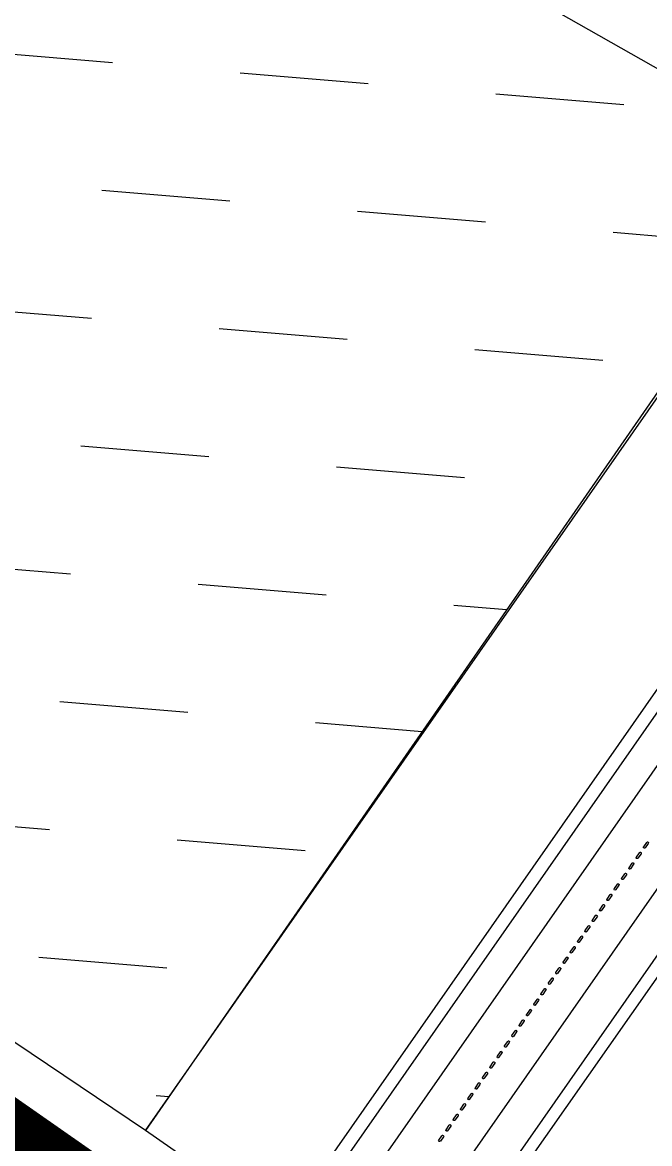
# Model space of a CAD drawing. Extents: x 10599 to 11843, y 9771 to 9967.
# Drawn here: x 10695.465 to 10696.381, y 9792.795 to 9794.434 of the extents above; entities that cross this region are included whole.
import ezdxf

# ---------------------------------------------------------------- set-up
doc = ezdxf.new("R2010")
doc.units = 0
doc.header["$MEASUREMENT"] = 0
doc.linetypes.add('DASHED', pattern=[0.75, 0.5, -0.25])
doc.layers.add('PROY', color=3, linetype='Continuous')
doc.layers.add('taller', color=3, linetype='Continuous')
doc.dimstyles.get("Standard").update_dxf_attribs({"dimtxt": 0.18, "dimasz": 0.18, "dimexe": 0.18, "dimexo": 0.0625, "dimgap": 0.09, "dimtad": 0, "dimtih": 1, "dimtoh": 1, "dimdec": 4, "dimzin": 0, "dimdsep": 46, "dimtxsty": 'Standard', "dimcen": 0.09, "dimclrd": 254, "dimclre": 254, "dimadec": 0, "dimazin": 0, "dimtfac": 1, "dimtdec": 4, "dimtofl": 0, "dimtmove": 0, "dimatfit": 3, "dimfxl": 0, "dimtolj": 1, "dimtzin": 0, "dimarcsym": 0})

# ---------------------------------------------------------------- blocks, each defined once
blk = doc.blocks.new('*D12')
at = {"layer": 'taller', "color": 254, "linetype": 'Continuous', "lineweight": 0, "transparency": 16777216}
for p, q in [((10692.9791, 9818.5803), (10718.8412, 9802.4728)), ((10683.2541, 9802.966), (10709.1162, 9786.8585)), ((10718.5932, 9802.4152), (10713.4296, 9794.1246)), ((10709.0586, 9787.1065), (10711.4735, 9790.9839))]:
    blk.add_line(p, q, dxfattribs=at)
for points in [[(10718.5678, 9802.4311), (10718.6187, 9802.3993), (10718.6884, 9802.568)], [(10709.0331, 9787.1223), (10709.0841, 9787.0906), (10708.9634, 9786.9537)]]:
    blk.add_solid(points, dxfattribs=at)
at = {"layer": 'taller', "color": 0, "linetype": 'Continuous', "lineweight": 0, "transparency": 16777216, "insert": (10712.4516, 9792.5542), "char_height": 1, "attachment_point": 5, "rotation": 58.0845}
blk.add_mtext('\\A1;18.40', dxfattribs=at)

msp = doc.modelspace()

# ---------------------------------------------------------------- hatches: boundary and pattern name
at = {"layer": 'taller', "linetype": 'Continuous', "lineweight": 0}
h = msp.add_hatch(dxfattribs=at)
h.set_pattern_fill('DASH', color=5, scale=1.5, style=0)
h.set_pattern_definition([(175.2988374, (22151.62516, 18664.54528), (-0.2022364603, -0.1715019362), [0.1875, -0.1875])])
h.paths.add_polyline_path([(10692.137, 9799.9977), (10697.4473, 9796.289), (10698.1134, 9796.3738), (10695.6447, 9792.8146), (10689.8467, 9796.7183)])

# ---------------------------------------------------------------- linework, layer by layer
at = {"color": 7, "lineweight": 0}
for p, q in [((10698.6592, 9796.7059), (10695.8443, 9792.6752)), ((10696.0417, 9792.5373), (10698.8657, 9796.5688)), ((10696.373, 9793.2294), (10696.3774, 9793.2357)), ((10696.3795, 9793.2342), (10696.3751, 9793.2279)), ((10696.3774, 9793.2357), (10696.3779, 9793.2364)), ((10696.3779, 9793.2364), (10696.3781, 9793.2367)), ((10696.3781, 9793.2367), (10696.3785, 9793.2365)), ((10696.3785, 9793.2365), (10696.3792, 9793.236)), ((10696.3792, 9793.236), (10696.3795, 9793.2358)), ((10696.3795, 9793.2358), (10696.3799, 9793.2355)), ((10696.38, 9793.2349), (10696.3795, 9793.2342)), ((10696.3795, 9793.2342), (10696.3795, 9793.2342)), ((10696.3795, 9793.2342), (10696.3795, 9793.2342)), ((10696.3799, 9793.2355), (10696.38, 9793.2349)), ((10696.3622, 9793.214), (10696.3669, 9793.2206)), ((10696.369, 9793.2192), (10696.3643, 9793.2125)), ((10696.3669, 9793.2206), (10696.3671, 9793.221)), ((10696.3671, 9793.221), (10696.3674, 9793.2213)), ((10696.3674, 9793.2213), (10696.368, 9793.2214)), ((10696.368, 9793.2214), (10696.3687, 9793.221)), ((10696.3687, 9793.221), (10696.369, 9793.2207)), ((10696.369, 9793.2207), (10696.3691, 9793.2201)), ((10696.3692, 9793.2195), (10696.369, 9793.2192)), ((10696.369, 9793.2192), (10696.369, 9793.2192)), ((10696.369, 9793.2192), (10696.369, 9793.2192)), ((10696.3691, 9793.2201), (10696.3692, 9793.2195)), ((10696.3722, 9793.2283), (10696.3727, 9793.229)), ((10696.3726, 9793.2281), (10696.3722, 9793.2283)), ((10696.3731, 9793.2273), (10696.3726, 9793.2281)), ((10696.3727, 9793.229), (10696.373, 9793.2294)), ((10696.3736, 9793.2274), (10696.3731, 9793.2273)), ((10696.374, 9793.2271), (10696.3736, 9793.2274)), ((10696.3748, 9793.2276), (10696.374, 9793.2271)), ((10696.3751, 9793.2279), (10696.3748, 9793.2276)), ((10696.3512, 9793.1982), (10696.3515, 9793.1986)), ((10696.3515, 9793.1986), (10696.3561, 9793.2052)), ((10696.3582, 9793.2038), (10696.3536, 9793.1971)), ((10696.3561, 9793.2052), (10696.3564, 9793.2056)), ((10696.3564, 9793.2056), (10696.3566, 9793.2059)), ((10696.3566, 9793.2059), (10696.3572, 9793.206)), ((10696.3572, 9793.206), (10696.3579, 9793.2056)), ((10696.3579, 9793.2056), (10696.3582, 9793.2053)), ((10696.3582, 9793.2053), (10696.3584, 9793.2047)), ((10696.3585, 9793.2041), (10696.3582, 9793.2038)), ((10696.3582, 9793.2038), (10696.3582, 9793.2038)), ((10696.3582, 9793.2038), (10696.3582, 9793.2038)), ((10696.3584, 9793.2047), (10696.3585, 9793.2041)), ((10696.3617, 9793.2133), (10696.362, 9793.2136)), ((10696.3618, 9793.2127), (10696.3617, 9793.2133)), ((10696.3625, 9793.2122), (10696.3618, 9793.2127)), ((10696.362, 9793.2136), (10696.3622, 9793.214)), ((10696.3629, 9793.212), (10696.3625, 9793.2122)), ((10696.3635, 9793.2121), (10696.3629, 9793.212)), ((10696.3641, 9793.2122), (10696.3635, 9793.2121)), ((10696.3643, 9793.2125), (10696.3641, 9793.2122)), ((10696.3402, 9793.1825), (10696.3405, 9793.1828)), ((10696.3406, 9793.1822), (10696.3402, 9793.1825)), ((10696.3405, 9793.1828), (10696.3407, 9793.1832)), ((10696.341, 9793.1814), (10696.3406, 9793.1822)), ((10696.3407, 9793.1832), (10696.3454, 9793.1898)), ((10696.3475, 9793.1884), (10696.3428, 9793.1817)), ((10696.3454, 9793.1898), (10696.3458, 9793.1905)), ((10696.3458, 9793.1905), (10696.3461, 9793.1909)), ((10696.3461, 9793.1909), (10696.3464, 9793.1906)), ((10696.3464, 9793.1906), (10696.3471, 9793.1901)), ((10696.3471, 9793.1901), (10696.3475, 9793.1899)), ((10696.3475, 9793.1899), (10696.3478, 9793.1897)), ((10696.3479, 9793.1891), (10696.3475, 9793.1884)), ((10696.3475, 9793.1884), (10696.3475, 9793.1884)), ((10696.3475, 9793.1884), (10696.3475, 9793.1884)), ((10696.3478, 9793.1897), (10696.3479, 9793.1891)), ((10696.351, 9793.1979), (10696.3512, 9793.1982)), ((10696.3511, 9793.1973), (10696.351, 9793.1979)), ((10696.3518, 9793.1968), (10696.3511, 9793.1973)), ((10696.3521, 9793.1966), (10696.3518, 9793.1968)), ((10696.3527, 9793.1967), (10696.3521, 9793.1966)), ((10696.3533, 9793.1968), (10696.3527, 9793.1967)), ((10696.3536, 9793.1971), (10696.3533, 9793.1968)), ((10696.3295, 9793.1671), (10696.3299, 9793.1678)), ((10696.3298, 9793.1668), (10696.3295, 9793.1671)), ((10696.3303, 9793.166), (10696.3298, 9793.1668)), ((10696.3299, 9793.1678), (10696.3302, 9793.1681)), ((10696.3302, 9793.1681), (10696.3346, 9793.1744)), ((10696.3309, 9793.1661), (10696.3303, 9793.166)), ((10696.3312, 9793.1659), (10696.3309, 9793.1661)), ((10696.332, 9793.1663), (10696.3312, 9793.1659)), ((10696.3323, 9793.1667), (10696.332, 9793.1663)), ((10696.3367, 9793.173), (10696.3323, 9793.1667)), ((10696.3346, 9793.1744), (10696.3351, 9793.1751)), ((10696.3351, 9793.1751), (10696.3353, 9793.1755)), ((10696.3353, 9793.1755), (10696.3357, 9793.1752)), ((10696.3357, 9793.1752), (10696.3364, 9793.1747)), ((10696.3364, 9793.1747), (10696.3367, 9793.1745)), ((10696.3367, 9793.1745), (10696.3371, 9793.1743)), ((10696.3372, 9793.1737), (10696.3367, 9793.173)), ((10696.3367, 9793.173), (10696.3367, 9793.173)), ((10696.3367, 9793.173), (10696.3367, 9793.173)), ((10696.3371, 9793.1743), (10696.3372, 9793.1737)), ((10696.3416, 9793.1815), (10696.341, 9793.1814)), ((10696.342, 9793.1813), (10696.3416, 9793.1815)), ((10696.3426, 9793.1814), (10696.342, 9793.1813)), ((10696.3428, 9793.1817), (10696.3426, 9793.1814)), ((10696.3189, 9793.152), (10696.3192, 9793.1524)), ((10696.3191, 9793.1514), (10696.3189, 9793.152)), ((10696.3198, 9793.1509), (10696.3191, 9793.1514)), ((10696.3192, 9793.1524), (10696.3194, 9793.1527)), ((10696.3194, 9793.1527), (10696.3241, 9793.1594)), ((10696.3201, 9793.1507), (10696.3198, 9793.1509)), ((10696.3207, 9793.1508), (10696.3201, 9793.1507)), ((10696.3213, 9793.1509), (10696.3207, 9793.1508)), ((10696.3215, 9793.1513), (10696.3213, 9793.1509)), ((10696.3262, 9793.1579), (10696.3215, 9793.1513)), ((10696.3241, 9793.1594), (10696.3243, 9793.1597)), ((10696.3243, 9793.1597), (10696.3246, 9793.1601)), ((10696.3246, 9793.1601), (10696.3252, 9793.1602)), ((10696.3252, 9793.1602), (10696.3259, 9793.1597)), ((10696.3259, 9793.1597), (10696.3262, 9793.1594)), ((10696.3262, 9793.1594), (10696.3263, 9793.1588)), ((10696.3264, 9793.1583), (10696.3262, 9793.1579)), ((10696.3262, 9793.1579), (10696.3262, 9793.1579)), ((10696.3262, 9793.1579), (10696.3262, 9793.1579)), ((10696.3263, 9793.1588), (10696.3264, 9793.1583)), ((10696.3082, 9793.1366), (10696.3084, 9793.137)), ((10696.3083, 9793.136), (10696.3082, 9793.1366)), ((10696.309, 9793.1355), (10696.3083, 9793.136)), ((10696.3084, 9793.137), (10696.3087, 9793.1373)), ((10696.3087, 9793.1373), (10696.3133, 9793.144)), ((10696.3093, 9793.1353), (10696.309, 9793.1355)), ((10696.3099, 9793.1354), (10696.3093, 9793.1353)), ((10696.3105, 9793.1355), (10696.3099, 9793.1354)), ((10696.3108, 9793.1358), (10696.3105, 9793.1355)), ((10696.3154, 9793.1425), (10696.3108, 9793.1358)), ((10696.3133, 9793.144), (10696.3136, 9793.1443)), ((10696.3136, 9793.1443), (10696.3138, 9793.1447)), ((10696.3138, 9793.1447), (10696.3144, 9793.1448)), ((10696.3144, 9793.1448), (10696.3151, 9793.1443)), ((10696.3151, 9793.1443), (10696.3155, 9793.144)), ((10696.3157, 9793.1429), (10696.3154, 9793.1425)), ((10696.3154, 9793.1425), (10696.3154, 9793.1425)), ((10696.3154, 9793.1425), (10696.3154, 9793.1425)), ((10696.3155, 9793.144), (10696.3156, 9793.1434)), ((10696.3156, 9793.1434), (10696.3157, 9793.1429)), ((10696.2974, 9793.1212), (10696.2977, 9793.1216)), ((10696.2978, 9793.121), (10696.2974, 9793.1212)), ((10696.2977, 9793.1216), (10696.2979, 9793.1219)), ((10696.2982, 9793.1201), (10696.2978, 9793.121)), ((10696.2979, 9793.1219), (10696.3026, 9793.1286)), ((10696.2988, 9793.1202), (10696.2982, 9793.1201)), ((10696.2992, 9793.12), (10696.2988, 9793.1202)), ((10696.2998, 9793.1201), (10696.2992, 9793.12)), ((10696.3, 9793.1204), (10696.2998, 9793.1201)), ((10696.3047, 9793.1271), (10696.3, 9793.1204)), ((10696.3026, 9793.1286), (10696.3031, 9793.1293)), ((10696.3031, 9793.1293), (10696.3033, 9793.1296)), ((10696.3033, 9793.1296), (10696.3036, 9793.1294)), ((10696.3036, 9793.1294), (10696.3043, 9793.1289)), ((10696.3043, 9793.1289), (10696.3047, 9793.1286)), ((10696.3047, 9793.1286), (10696.305, 9793.1284)), ((10696.3052, 9793.1278), (10696.3047, 9793.1271)), ((10696.3047, 9793.1271), (10696.3047, 9793.1271)), ((10696.3047, 9793.1271), (10696.3047, 9793.1271)), ((10696.305, 9793.1284), (10696.3052, 9793.1278)), ((10696.2867, 9793.1058), (10696.2872, 9793.1065)), ((10696.287, 9793.1056), (10696.2867, 9793.1058)), ((10696.2875, 9793.1047), (10696.287, 9793.1056)), ((10696.2872, 9793.1065), (10696.2874, 9793.1069)), ((10696.2874, 9793.1069), (10696.2918, 9793.1132)), ((10696.2881, 9793.1048), (10696.2875, 9793.1047)), ((10696.2884, 9793.1046), (10696.2881, 9793.1048)), ((10696.2893, 9793.105), (10696.2884, 9793.1046)), ((10696.2895, 9793.1054), (10696.2893, 9793.105)), ((10696.2939, 9793.1117), (10696.2895, 9793.1054)), ((10696.2918, 9793.1132), (10696.2923, 9793.1139)), ((10696.2923, 9793.1139), (10696.2925, 9793.1142)), ((10696.2925, 9793.1142), (10696.2929, 9793.114)), ((10696.2929, 9793.114), (10696.2936, 9793.1135)), ((10696.2936, 9793.1135), (10696.2939, 9793.1132)), ((10696.2939, 9793.1132), (10696.2943, 9793.113)), ((10696.2944, 9793.1124), (10696.2939, 9793.1117)), ((10696.2939, 9793.1117), (10696.2939, 9793.1117)), ((10696.2939, 9793.1117), (10696.2939, 9793.1117)), ((10696.2943, 9793.113), (10696.2944, 9793.1124)), ((10696.2762, 9793.0908), (10696.2764, 9793.0911)), ((10696.2763, 9793.0902), (10696.2762, 9793.0908)), ((10696.277, 9793.0897), (10696.2763, 9793.0902)), ((10696.2764, 9793.0911), (10696.2766, 9793.0915)), ((10696.2766, 9793.0915), (10696.2813, 9793.0981)), ((10696.2773, 9793.0894), (10696.277, 9793.0897)), ((10696.2779, 9793.0895), (10696.2773, 9793.0894)), ((10696.2785, 9793.0896), (10696.2779, 9793.0895)), ((10696.2787, 9793.09), (10696.2785, 9793.0896)), ((10696.2834, 9793.0966), (10696.2787, 9793.09)), ((10696.2813, 9793.0981), (10696.2815, 9793.0985)), ((10696.2815, 9793.0985), (10696.2818, 9793.0988)), ((10696.2818, 9793.0988), (10696.2824, 9793.0989)), ((10696.2824, 9793.0989), (10696.2831, 9793.0984)), ((10696.2831, 9793.0984), (10696.2834, 9793.0982)), ((10696.2834, 9793.0982), (10696.2835, 9793.0976)), ((10696.2836, 9793.097), (10696.2834, 9793.0966)), ((10696.2834, 9793.0966), (10696.2834, 9793.0966)), ((10696.2834, 9793.0966), (10696.2834, 9793.0966)), ((10696.2835, 9793.0976), (10696.2836, 9793.097)), ((10696.2551, 9793.0606), (10696.2598, 9793.0673)), ((10696.2598, 9793.0673), (10696.2603, 9793.068)), ((10696.2603, 9793.068), (10696.2605, 9793.0683)), ((10696.2605, 9793.0683), (10696.2609, 9793.0681)), ((10696.2609, 9793.0681), (10696.2616, 9793.0676)), ((10696.2616, 9793.0676), (10696.2619, 9793.0674)), ((10696.2619, 9793.0674), (10696.2623, 9793.0671)), ((10696.2654, 9793.0753), (10696.2656, 9793.0757)), ((10696.2655, 9793.0748), (10696.2654, 9793.0753)), ((10696.2662, 9793.0743), (10696.2655, 9793.0748)), ((10696.2656, 9793.0757), (10696.2659, 9793.076)), ((10696.2659, 9793.076), (10696.2705, 9793.0827)), ((10696.2666, 9793.074), (10696.2662, 9793.0743)), ((10696.2672, 9793.0741), (10696.2666, 9793.074)), ((10696.2677, 9793.0742), (10696.2672, 9793.0741)), ((10696.268, 9793.0746), (10696.2677, 9793.0742)), ((10696.2726, 9793.0812), (10696.268, 9793.0746)), ((10696.2705, 9793.0827), (10696.2708, 9793.0831)), ((10696.2708, 9793.0831), (10696.271, 9793.0834)), ((10696.271, 9793.0834), (10696.2716, 9793.0835)), ((10696.2716, 9793.0835), (10696.2723, 9793.083)), ((10696.2723, 9793.083), (10696.2727, 9793.0828)), ((10696.2729, 9793.0816), (10696.2726, 9793.0812)), ((10696.2726, 9793.0812), (10696.2726, 9793.0812)), ((10696.2726, 9793.0812), (10696.2726, 9793.0812)), ((10696.2727, 9793.0828), (10696.2728, 9793.0822)), ((10696.2728, 9793.0822), (10696.2729, 9793.0816)), ((10696.2446, 9793.0456), (10696.249, 9793.0519)), ((10696.249, 9793.0519), (10696.2495, 9793.0526)), ((10696.2495, 9793.0526), (10696.2498, 9793.0529)), ((10696.2498, 9793.0529), (10696.2501, 9793.0527)), ((10696.2501, 9793.0527), (10696.2508, 9793.0522)), ((10696.2508, 9793.0522), (10696.2512, 9793.052)), ((10696.2516, 9793.0511), (10696.2511, 9793.0504)), ((10696.2512, 9793.052), (10696.2515, 9793.0517)), ((10696.2515, 9793.0517), (10696.2516, 9793.0511)), ((10696.2546, 9793.0599), (10696.2549, 9793.0603)), ((10696.255, 9793.0597), (10696.2546, 9793.0599)), ((10696.2549, 9793.0603), (10696.2551, 9793.0606)), ((10696.2554, 9793.0589), (10696.255, 9793.0597)), ((10696.256, 9793.059), (10696.2554, 9793.0589)), ((10696.2564, 9793.0587), (10696.256, 9793.059)), ((10696.257, 9793.0588), (10696.2564, 9793.0587)), ((10696.2572, 9793.0592), (10696.257, 9793.0588)), ((10696.2619, 9793.0658), (10696.2572, 9793.0592)), ((10696.2624, 9793.0665), (10696.2619, 9793.0658)), ((10696.2619, 9793.0658), (10696.2619, 9793.0658)), ((10696.2619, 9793.0658), (10696.2619, 9793.0658)), ((10696.2623, 9793.0671), (10696.2624, 9793.0665)), ((10696.2339, 9793.0302), (10696.2385, 9793.0368)), ((10696.2406, 9793.0354), (10696.236, 9793.0287)), ((10696.2385, 9793.0368), (10696.2387, 9793.0372)), ((10696.2387, 9793.0372), (10696.239, 9793.0375)), ((10696.239, 9793.0375), (10696.2396, 9793.0376)), ((10696.2396, 9793.0376), (10696.2403, 9793.0372)), ((10696.2403, 9793.0372), (10696.2406, 9793.0369)), ((10696.2406, 9793.0369), (10696.2407, 9793.0363)), ((10696.2408, 9793.0357), (10696.2406, 9793.0354)), ((10696.2406, 9793.0354), (10696.2406, 9793.0354)), ((10696.2406, 9793.0354), (10696.2406, 9793.0354)), ((10696.2407, 9793.0363), (10696.2408, 9793.0357)), ((10696.2439, 9793.0445), (10696.2444, 9793.0452)), ((10696.2442, 9793.0443), (10696.2439, 9793.0445)), ((10696.2447, 9793.0435), (10696.2442, 9793.0443)), ((10696.2444, 9793.0452), (10696.2446, 9793.0456)), ((10696.2453, 9793.0436), (10696.2447, 9793.0435)), ((10696.2456, 9793.0433), (10696.2453, 9793.0436)), ((10696.2465, 9793.0438), (10696.2456, 9793.0433)), ((10696.2467, 9793.0441), (10696.2465, 9793.0438)), ((10696.2511, 9793.0504), (10696.2467, 9793.0441)), ((10696.2511, 9793.0504), (10696.2511, 9793.0504)), ((10696.2511, 9793.0504), (10696.2511, 9793.0504)), ((10696.2231, 9793.0148), (10696.2277, 9793.0214)), ((10696.2298, 9793.02), (10696.2252, 9793.0133)), ((10696.2277, 9793.0214), (10696.228, 9793.0218)), ((10696.228, 9793.0218), (10696.2282, 9793.0221)), ((10696.2282, 9793.0221), (10696.2288, 9793.0222)), ((10696.2288, 9793.0222), (10696.2295, 9793.0218)), ((10696.2295, 9793.0218), (10696.2299, 9793.0215)), ((10696.2301, 9793.0203), (10696.2298, 9793.02)), ((10696.2298, 9793.02), (10696.2298, 9793.02)), ((10696.2298, 9793.02), (10696.2298, 9793.02)), ((10696.2299, 9793.0215), (10696.23, 9793.0209)), ((10696.23, 9793.0209), (10696.2301, 9793.0203)), ((10696.2334, 9793.0295), (10696.2336, 9793.0298)), ((10696.2335, 9793.0289), (10696.2334, 9793.0295)), ((10696.2342, 9793.0284), (10696.2335, 9793.0289)), ((10696.2336, 9793.0298), (10696.2339, 9793.0302)), ((10696.2345, 9793.0282), (10696.2342, 9793.0284)), ((10696.2351, 9793.0283), (10696.2345, 9793.0282)), ((10696.2357, 9793.0284), (10696.2351, 9793.0283)), ((10696.236, 9793.0287), (10696.2357, 9793.0284)), ((10696.2123, 9792.9994), (10696.217, 9793.006)), ((10696.2191, 9793.0046), (10696.2144, 9792.9979)), ((10696.217, 9793.006), (10696.2175, 9793.0067)), ((10696.2175, 9793.0067), (10696.2177, 9793.0071)), ((10696.2177, 9793.0071), (10696.2181, 9793.0068)), ((10696.2181, 9793.0068), (10696.2188, 9793.0063)), ((10696.2188, 9793.0063), (10696.2191, 9793.0061)), ((10696.2191, 9793.0061), (10696.2195, 9793.0059)), ((10696.2196, 9793.0053), (10696.2191, 9793.0046)), ((10696.2191, 9793.0046), (10696.2191, 9793.0046)), ((10696.2191, 9793.0046), (10696.2191, 9793.0046)), ((10696.2195, 9793.0059), (10696.2196, 9793.0053)), ((10696.2226, 9793.0141), (10696.2229, 9793.0144)), ((10696.2227, 9793.0135), (10696.2226, 9793.0141)), ((10696.2234, 9793.013), (10696.2227, 9793.0135)), ((10696.2229, 9793.0144), (10696.2231, 9793.0148)), ((10696.2238, 9793.0128), (10696.2234, 9793.013)), ((10696.2244, 9793.0129), (10696.2238, 9793.0128)), ((10696.225, 9793.013), (10696.2244, 9793.0129)), ((10696.2252, 9793.0133), (10696.225, 9793.013)), ((10696.2018, 9792.9843), (10696.2062, 9792.9906)), ((10696.2083, 9792.9892), (10696.2039, 9792.9829)), ((10696.2062, 9792.9906), (10696.2067, 9792.9913)), ((10696.2067, 9792.9913), (10696.207, 9792.9917)), ((10696.207, 9792.9917), (10696.2073, 9792.9914)), ((10696.2073, 9792.9914), (10696.208, 9792.9909)), ((10696.208, 9792.9909), (10696.2084, 9792.9907)), ((10696.2088, 9792.9899), (10696.2083, 9792.9892)), ((10696.2083, 9792.9892), (10696.2083, 9792.9892)), ((10696.2083, 9792.9892), (10696.2083, 9792.9892)), ((10696.2084, 9792.9907), (10696.2087, 9792.9905)), ((10696.2087, 9792.9905), (10696.2088, 9792.9899)), ((10696.2119, 9792.9987), (10696.2121, 9792.999)), ((10696.2122, 9792.9984), (10696.2119, 9792.9987)), ((10696.2121, 9792.999), (10696.2123, 9792.9994)), ((10696.2127, 9792.9976), (10696.2122, 9792.9984)), ((10696.2133, 9792.9977), (10696.2127, 9792.9976)), ((10696.2136, 9792.9975), (10696.2133, 9792.9977)), ((10696.2142, 9792.9976), (10696.2136, 9792.9975)), ((10696.2144, 9792.9979), (10696.2142, 9792.9976)), ((10696.1911, 9792.9689), (10696.1957, 9792.9756)), ((10696.1978, 9792.9741), (10696.1932, 9792.9675)), ((10696.1957, 9792.9756), (10696.196, 9792.9759)), ((10696.196, 9792.9759), (10696.1962, 9792.9763)), ((10696.1962, 9792.9763), (10696.1968, 9792.9764)), ((10696.1968, 9792.9764), (10696.1975, 9792.9759)), ((10696.1975, 9792.9759), (10696.1979, 9792.9756)), ((10696.1981, 9792.9745), (10696.1978, 9792.9741)), ((10696.1978, 9792.9741), (10696.1978, 9792.9741)), ((10696.1978, 9792.9741), (10696.1978, 9792.9741)), ((10696.1979, 9792.9756), (10696.198, 9792.9751)), ((10696.198, 9792.9751), (10696.1981, 9792.9745)), ((10696.2011, 9792.9833), (10696.2016, 9792.984)), ((10696.2014, 9792.983), (10696.2011, 9792.9833)), ((10696.2019, 9792.9822), (10696.2014, 9792.983)), ((10696.2016, 9792.984), (10696.2018, 9792.9843)), ((10696.2025, 9792.9823), (10696.2019, 9792.9822)), ((10696.2028, 9792.9821), (10696.2025, 9792.9823)), ((10696.2037, 9792.9825), (10696.2028, 9792.9821)), ((10696.2039, 9792.9829), (10696.2037, 9792.9825)), ((10696.1798, 9792.9528), (10696.1801, 9792.9532)), ((10696.1799, 9792.9522), (10696.1798, 9792.9528)), ((10696.1801, 9792.9532), (10696.1803, 9792.9535)), ((10696.1803, 9792.9535), (10696.185, 9792.9602)), ((10696.1871, 9792.9587), (10696.1824, 9792.9521)), ((10696.185, 9792.9602), (10696.1852, 9792.9605)), ((10696.1852, 9792.9605), (10696.1854, 9792.9609)), ((10696.1854, 9792.9609), (10696.186, 9792.961)), ((10696.186, 9792.961), (10696.1867, 9792.9605)), ((10696.1867, 9792.9605), (10696.1871, 9792.9602)), ((10696.1871, 9792.9602), (10696.1872, 9792.9596)), ((10696.1873, 9792.9591), (10696.1871, 9792.9587)), ((10696.1871, 9792.9587), (10696.1871, 9792.9587)), ((10696.1871, 9792.9587), (10696.1871, 9792.9587)), ((10696.1872, 9792.9596), (10696.1873, 9792.9591)), ((10696.1906, 9792.9682), (10696.1908, 9792.9686)), ((10696.1907, 9792.9676), (10696.1906, 9792.9682)), ((10696.1914, 9792.9671), (10696.1907, 9792.9676)), ((10696.1908, 9792.9686), (10696.1911, 9792.9689)), ((10696.1917, 9792.9669), (10696.1914, 9792.9671)), ((10696.1923, 9792.967), (10696.1917, 9792.9669)), ((10696.1929, 9792.9671), (10696.1923, 9792.967)), ((10696.1932, 9792.9675), (10696.1929, 9792.9671)), ((10696.1691, 9792.9374), (10696.1693, 9792.9378)), ((10696.1694, 9792.9372), (10696.1691, 9792.9374)), ((10696.1693, 9792.9378), (10696.1696, 9792.9381)), ((10696.1699, 9792.9363), (10696.1694, 9792.9372)), ((10696.1696, 9792.9381), (10696.1742, 9792.9448)), ((10696.1705, 9792.9364), (10696.1699, 9792.9363)), ((10696.1708, 9792.9362), (10696.1705, 9792.9364)), ((10696.1714, 9792.9363), (10696.1708, 9792.9362)), ((10696.1717, 9792.9366), (10696.1714, 9792.9363)), ((10696.1763, 9792.9433), (10696.1717, 9792.9366)), ((10696.1742, 9792.9448), (10696.1747, 9792.9455)), ((10696.1747, 9792.9455), (10696.1749, 9792.9458)), ((10696.1749, 9792.9458), (10696.1753, 9792.9456)), ((10696.1753, 9792.9456), (10696.176, 9792.9451)), ((10696.176, 9792.9451), (10696.1763, 9792.9448)), ((10696.1763, 9792.9448), (10696.1767, 9792.9446)), ((10696.1768, 9792.944), (10696.1763, 9792.9433)), ((10696.1763, 9792.9433), (10696.1763, 9792.9433)), ((10696.1763, 9792.9433), (10696.1763, 9792.9433)), ((10696.1767, 9792.9446), (10696.1768, 9792.944)), ((10696.1806, 9792.9517), (10696.1799, 9792.9522)), ((10696.181, 9792.9515), (10696.1806, 9792.9517)), ((10696.1816, 9792.9516), (10696.181, 9792.9515)), ((10696.1822, 9792.9517), (10696.1816, 9792.9516)), ((10696.1824, 9792.9521), (10696.1822, 9792.9517)), ((10696.1583, 9792.922), (10696.1588, 9792.9227)), ((10696.1587, 9792.9218), (10696.1583, 9792.922)), ((10696.1591, 9792.9209), (10696.1587, 9792.9218)), ((10696.1588, 9792.9227), (10696.159, 9792.9231)), ((10696.159, 9792.9231), (10696.1634, 9792.9294)), ((10696.1597, 9792.921), (10696.1591, 9792.9209)), ((10696.1601, 9792.9208), (10696.1597, 9792.921)), ((10696.1609, 9792.9212), (10696.1601, 9792.9208)), ((10696.1611, 9792.9216), (10696.1609, 9792.9212)), ((10696.1655, 9792.9279), (10696.1611, 9792.9216)), ((10696.1634, 9792.9294), (10696.1639, 9792.9301)), ((10696.1639, 9792.9301), (10696.1642, 9792.9304)), ((10696.1642, 9792.9304), (10696.1645, 9792.9302)), ((10696.1645, 9792.9302), (10696.1652, 9792.9297)), ((10696.1652, 9792.9297), (10696.1656, 9792.9294)), ((10696.166, 9792.9286), (10696.1655, 9792.9279)), ((10696.1655, 9792.9279), (10696.1655, 9792.9279)), ((10696.1655, 9792.9279), (10696.1655, 9792.9279)), ((10696.1656, 9792.9294), (10696.1659, 9792.9292)), ((10696.1659, 9792.9292), (10696.166, 9792.9286)), ((10696.1478, 9792.907), (10696.148, 9792.9073)), ((10696.1479, 9792.9064), (10696.1478, 9792.907)), ((10696.1486, 9792.9059), (10696.1479, 9792.9064)), ((10696.148, 9792.9073), (10696.1483, 9792.9077)), ((10696.1483, 9792.9077), (10696.1529, 9792.9143)), ((10696.1489, 9792.9056), (10696.1486, 9792.9059)), ((10696.1495, 9792.9057), (10696.1489, 9792.9056)), ((10696.1501, 9792.9058), (10696.1495, 9792.9057)), ((10696.1504, 9792.9062), (10696.1501, 9792.9058)), ((10696.155, 9792.9128), (10696.1504, 9792.9062)), ((10696.1529, 9792.9143), (10696.1532, 9792.9147)), ((10696.1532, 9792.9147), (10696.1534, 9792.915)), ((10696.1534, 9792.915), (10696.154, 9792.9151)), ((10696.154, 9792.9151), (10696.1547, 9792.9146)), ((10696.1547, 9792.9146), (10696.1551, 9792.9144)), ((10696.1553, 9792.9132), (10696.155, 9792.9128)), ((10696.155, 9792.9128), (10696.155, 9792.9128)), ((10696.155, 9792.9128), (10696.155, 9792.9128)), ((10696.1551, 9792.9144), (10696.1552, 9792.9138)), ((10696.1552, 9792.9138), (10696.1553, 9792.9132)), ((10696.137, 9792.8916), (10696.1373, 9792.8919)), ((10696.1371, 9792.891), (10696.137, 9792.8916)), ((10696.1378, 9792.8905), (10696.1371, 9792.891)), ((10696.1373, 9792.8919), (10696.1375, 9792.8923)), ((10696.1375, 9792.8923), (10696.1422, 9792.8989)), ((10696.1382, 9792.8902), (10696.1378, 9792.8905)), ((10696.1388, 9792.8903), (10696.1382, 9792.8902)), ((10696.1394, 9792.8904), (10696.1388, 9792.8903)), ((10696.1396, 9792.8908), (10696.1394, 9792.8904)), ((10696.1443, 9792.8974), (10696.1396, 9792.8908)), ((10696.1422, 9792.8989), (10696.1424, 9792.8993)), ((10696.1424, 9792.8993), (10696.1427, 9792.8996)), ((10696.1427, 9792.8996), (10696.1433, 9792.8997)), ((10696.1433, 9792.8997), (10696.144, 9792.8992)), ((10696.144, 9792.8992), (10696.1443, 9792.899)), ((10696.1443, 9792.899), (10696.1444, 9792.8984)), ((10696.1445, 9792.8978), (10696.1443, 9792.8974)), ((10696.1443, 9792.8974), (10696.1443, 9792.8974)), ((10696.1443, 9792.8974), (10696.1443, 9792.8974)), ((10696.1444, 9792.8984), (10696.1445, 9792.8978)), ((10696.1263, 9792.8761), (10696.1265, 9792.8765)), ((10696.1266, 9792.8759), (10696.1263, 9792.8761)), ((10696.1265, 9792.8765), (10696.1268, 9792.8768)), ((10696.1271, 9792.8751), (10696.1266, 9792.8759)), ((10696.1268, 9792.8768), (10696.1314, 9792.8835)), ((10696.1277, 9792.8752), (10696.1271, 9792.8751)), ((10696.128, 9792.8749), (10696.1277, 9792.8752)), ((10696.1286, 9792.875), (10696.128, 9792.8749)), ((10696.1289, 9792.8754), (10696.1286, 9792.875)), ((10696.1335, 9792.882), (10696.1289, 9792.8754)), ((10696.1314, 9792.8835), (10696.1319, 9792.8842)), ((10696.1319, 9792.8842), (10696.1321, 9792.8846)), ((10696.1321, 9792.8846), (10696.1325, 9792.8843)), ((10696.1325, 9792.8843), (10696.1332, 9792.8838)), ((10696.1332, 9792.8838), (10696.1335, 9792.8836)), ((10696.1335, 9792.8836), (10696.1339, 9792.8833)), ((10696.134, 9792.8827), (10696.1335, 9792.882)), ((10696.1335, 9792.882), (10696.1335, 9792.882)), ((10696.1335, 9792.882), (10696.1335, 9792.882)), ((10696.1339, 9792.8833), (10696.134, 9792.8827)), ((10696.1155, 9792.8607), (10696.116, 9792.8614)), ((10696.1159, 9792.8605), (10696.1155, 9792.8607)), ((10696.1163, 9792.8597), (10696.1159, 9792.8605)), ((10696.116, 9792.8614), (10696.1163, 9792.8618)), ((10696.1163, 9792.8618), (10696.1207, 9792.8681)), ((10696.1169, 9792.8598), (10696.1163, 9792.8597)), ((10696.1173, 9792.8595), (10696.1169, 9792.8598)), ((10696.1181, 9792.86), (10696.1173, 9792.8595)), ((10696.1184, 9792.8603), (10696.1181, 9792.86)), ((10696.1228, 9792.8666), (10696.1184, 9792.8603)), ((10696.1207, 9792.8681), (10696.1211, 9792.8688)), ((10696.1211, 9792.8688), (10696.1214, 9792.8691)), ((10696.1214, 9792.8691), (10696.1217, 9792.8689)), ((10696.1217, 9792.8689), (10696.1224, 9792.8684)), ((10696.1224, 9792.8684), (10696.1228, 9792.8682)), ((10696.1228, 9792.8682), (10696.1231, 9792.8679)), ((10696.1232, 9792.8673), (10696.1228, 9792.8666)), ((10696.1228, 9792.8666), (10696.1228, 9792.8666)), ((10696.1228, 9792.8666), (10696.1228, 9792.8666)), ((10696.1231, 9792.8679), (10696.1232, 9792.8673)), ((10696.0994, 9792.8376), (10696.0996, 9792.838)), ((10696.0996, 9792.838), (10696.0999, 9792.8383)), ((10696.0999, 9792.8383), (10696.1005, 9792.8384)), ((10696.1005, 9792.8384), (10696.1012, 9792.838)), ((10696.1012, 9792.838), (10696.1015, 9792.8377)), ((10696.105, 9792.8457), (10696.1052, 9792.846)), ((10696.1051, 9792.8451), (10696.105, 9792.8457)), ((10696.1058, 9792.8446), (10696.1051, 9792.8451)), ((10696.1052, 9792.846), (10696.1055, 9792.8464)), ((10696.1055, 9792.8464), (10696.1101, 9792.853)), ((10696.1062, 9792.8444), (10696.1058, 9792.8446)), ((10696.1068, 9792.8445), (10696.1062, 9792.8444)), ((10696.1074, 9792.8446), (10696.1068, 9792.8445)), ((10696.1076, 9792.8449), (10696.1074, 9792.8446)), ((10696.1122, 9792.8516), (10696.1076, 9792.8449)), ((10696.1101, 9792.853), (10696.1104, 9792.8534)), ((10696.1104, 9792.8534), (10696.1106, 9792.8537)), ((10696.1106, 9792.8537), (10696.1112, 9792.8538)), ((10696.1112, 9792.8538), (10696.1119, 9792.8534)), ((10696.1119, 9792.8534), (10696.1123, 9792.8531)), ((10696.1125, 9792.8519), (10696.1122, 9792.8516)), ((10696.1122, 9792.8516), (10696.1122, 9792.8516)), ((10696.1122, 9792.8516), (10696.1122, 9792.8516)), ((10696.1123, 9792.8531), (10696.1124, 9792.8525)), ((10696.1124, 9792.8525), (10696.1125, 9792.8519)), ((10696.084, 9792.8156), (10696.0886, 9792.8222)), ((10696.0886, 9792.8222), (10696.0891, 9792.8229)), ((10696.0891, 9792.8229), (10696.0894, 9792.8233)), ((10696.0894, 9792.8233), (10696.0897, 9792.823)), ((10696.0897, 9792.823), (10696.0904, 9792.8226)), ((10696.0904, 9792.8226), (10696.0908, 9792.8223)), ((10696.0912, 9792.8215), (10696.0907, 9792.8208)), ((10696.0908, 9792.8223), (10696.0911, 9792.8221)), ((10696.0911, 9792.8221), (10696.0912, 9792.8215)), ((10696.0942, 9792.8303), (10696.0945, 9792.8306)), ((10696.0944, 9792.8297), (10696.0942, 9792.8303)), ((10696.0951, 9792.8292), (10696.0944, 9792.8297)), ((10696.0945, 9792.8306), (10696.0947, 9792.831)), ((10696.0947, 9792.831), (10696.0994, 9792.8376)), ((10696.0954, 9792.829), (10696.0951, 9792.8292)), ((10696.096, 9792.8291), (10696.0954, 9792.829)), ((10696.0966, 9792.8292), (10696.096, 9792.8291)), ((10696.0968, 9792.8295), (10696.0966, 9792.8292)), ((10696.1015, 9792.8362), (10696.0968, 9792.8295)), ((10696.1015, 9792.8377), (10696.1016, 9792.8371)), ((10696.1017, 9792.8365), (10696.1015, 9792.8362)), ((10696.1015, 9792.8362), (10696.1015, 9792.8362)), ((10696.1015, 9792.8362), (10696.1015, 9792.8362)), ((10696.1016, 9792.8371), (10696.1017, 9792.8365)), ((10696.0735, 9792.8005), (10696.0779, 9792.8068)), ((10696.08, 9792.8054), (10696.0756, 9792.7991)), ((10696.0779, 9792.8068), (10696.0784, 9792.8075)), ((10696.0784, 9792.8075), (10696.0786, 9792.8079)), ((10696.0786, 9792.8079), (10696.0789, 9792.8076)), ((10696.0789, 9792.8076), (10696.0796, 9792.8071)), ((10696.0796, 9792.8071), (10696.08, 9792.8069)), ((10696.08, 9792.8069), (10696.0803, 9792.8067)), ((10696.0805, 9792.8061), (10696.08, 9792.8054)), ((10696.08, 9792.8054), (10696.08, 9792.8054)), ((10696.08, 9792.8054), (10696.08, 9792.8054)), ((10696.0803, 9792.8067), (10696.0805, 9792.8061)), ((10696.0835, 9792.8149), (10696.0837, 9792.8152)), ((10696.0838, 9792.8146), (10696.0835, 9792.8149)), ((10696.0837, 9792.8152), (10696.084, 9792.8156)), ((10696.0843, 9792.8138), (10696.0838, 9792.8146)), ((10696.0849, 9792.8139), (10696.0843, 9792.8138)), ((10696.0852, 9792.8137), (10696.0849, 9792.8139)), ((10696.0858, 9792.8138), (10696.0852, 9792.8137)), ((10696.0861, 9792.8141), (10696.0858, 9792.8138)), ((10696.0907, 9792.8208), (10696.0861, 9792.8141)), ((10696.0907, 9792.8208), (10696.0907, 9792.8208)), ((10696.0907, 9792.8208), (10696.0907, 9792.8208)), ((10696.0727, 9792.7995), (10696.0732, 9792.8002)), ((10696.0731, 9792.7992), (10696.0727, 9792.7995)), ((10696.0735, 9792.7984), (10696.0731, 9792.7992)), ((10696.0732, 9792.8002), (10696.0735, 9792.8005)), ((10696.0741, 9792.7985), (10696.0735, 9792.7984)), ((10696.0745, 9792.7983), (10696.0741, 9792.7985)), ((10696.0753, 9792.7987), (10696.0745, 9792.7983)), ((10696.0756, 9792.7991), (10696.0753, 9792.7987))]:
    msp.add_line(p, q, dxfattribs=at)
at = {"color": 96, "lineweight": 0}
for points in [[(10698.671, 9796.6883), (10695.8604, 9792.6639), (10695.6447, 9792.8146), (10698.206, 9796.4819)], [(10698.7201, 9796.6804), (10695.903, 9792.6467), (10695.9877, 9792.5875), (10698.8226, 9796.6466)], [(10699.0919, 9796.4751), (10696.2551, 9792.4133), (10696.0394, 9792.5639), (10698.8725, 9796.6204)]]:
    msp.add_lwpolyline(points, dxfattribs=at)
at = {"layer": 'PROY', "color": 3, "linetype": 'DASHED', "const_width": 0.1}
msp.add_lwpolyline([(10693.0634, 9801.0355, 0.534023), (10693.0304, 9799.3737), (10697.4473, 9796.289, 0.385653), (10698.1134, 9796.3738), (10698.2357, 9796.5166, -0.379145), (10698.8924, 9796.6078), (10702.6637, 9794.0994, -0.420881), (10702.7967, 9793.3968), (10700.3967, 9789.9602, -0.414214), (10699.7005, 9789.8366), (10688.417, 9797.7167, 0.24798), (10687.4897, 9797.8318)], format="xyb", dxfattribs=at)
at = {"layer": 'taller', "color": 1, "linetype": 'Continuous', "lineweight": 0, "flags": 128}
msp.add_lwpolyline([(10703.6069, 9801.6311), (10698.9551, 9792.9144), (10689.2153, 9798.435)], dxfattribs=at)
at = {"layer": 'taller', "color": 5, "linetype": 'Continuous', "lineweight": 0}
msp.add_lwpolyline([(10692.137, 9799.9977), (10697.4473, 9796.289), (10698.1134, 9796.3738), (10695.6447, 9792.8146), (10689.8467, 9796.7183)], close=True, dxfattribs=at)

# ---------------------------------------------------------------- dimensions: what is measured, and where the dimension line sits
at = {"layer": 'taller', "color": 0, "linetype": 'Continuous', "lineweight": 0}
dim = msp.add_linear_dim(base=(10718.6884, 9802.568), p1=(10683.2011, 9802.999), p2=(10692.926, 9818.6133), angle=58.0845, dimstyle='Standard', override={"dimtxt": 1, "dimtih": 0, "dimtoh": 0, "dimdec": 2, "dimdsep": 0, "dimaunit": 1, "dimadec": 3, "dimtdec": 2, "dimlwd": 0, "dimlwe": 0}, dxfattribs=at)
dim.commit()
dim.dimension.update_dxf_attribs({"geometry": '*D12', "text_midpoint": (10712.4516, 9792.5542), "dimtype": 161})

doc.saveas('drawing.dxf')
